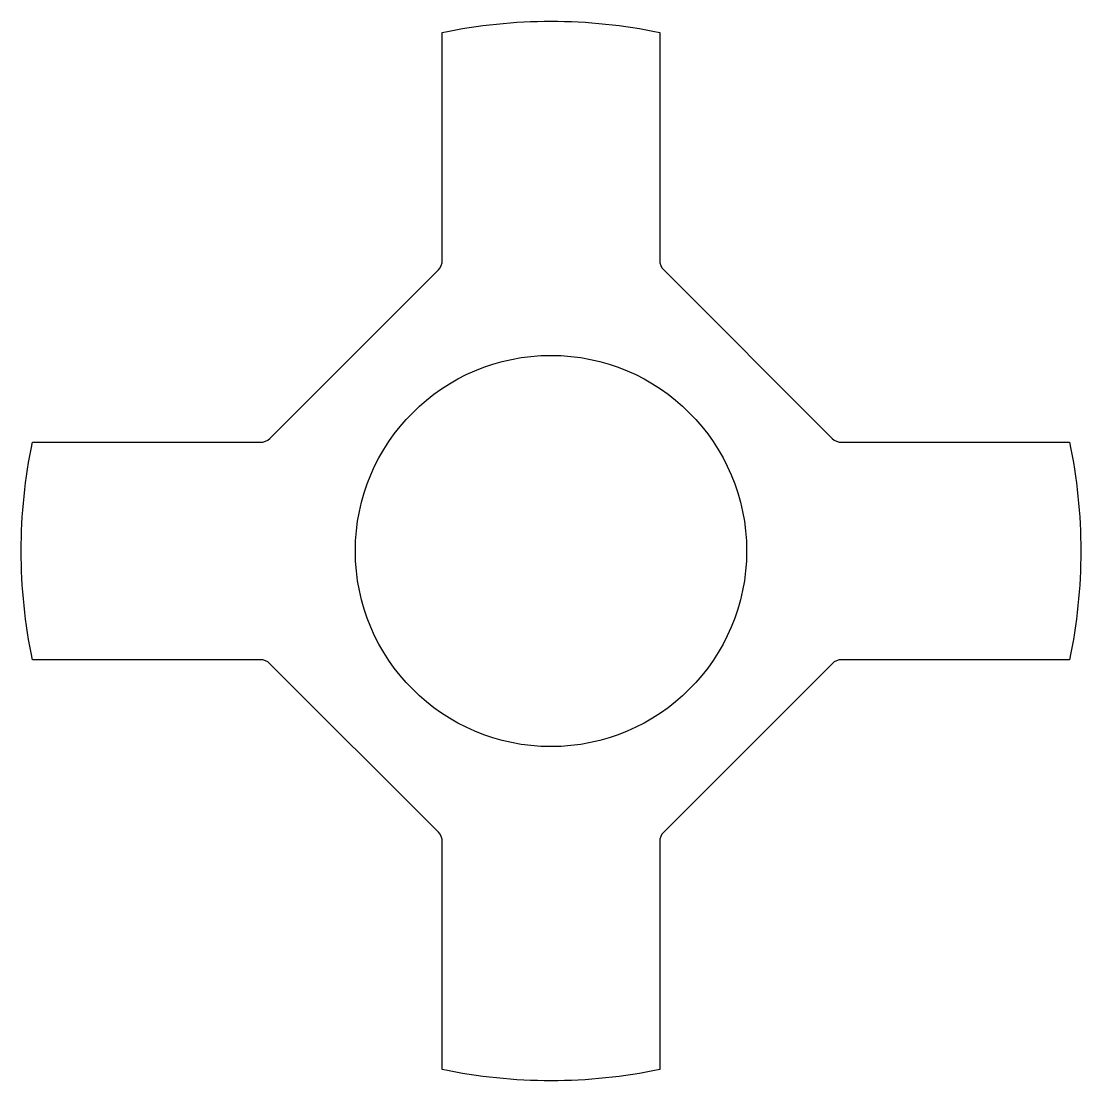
# Model space of a CAD drawing. Extents: x 153.9 to 192.9, y 201.1 to 240.1.
import ezdxf

# ---------------------------------------------------------------- set-up
doc = ezdxf.new("R2010")
doc.units = 0
doc.layers.get('0').update_dxf_attribs({"linetype": 'CONTINUOUS'})

msp = doc.modelspace()

# ---------------------------------------------------------------- linework, layer by layer
msp.add_lwpolyline([(177.527, 210.229, 0.198912), (177.38, 209.875), (177.38, 201.493, -0.103666), (169.38, 201.493), (169.38, 209.875, 0.198912), (169.234, 210.229), (163.031, 216.431, 0.198912), (162.677, 216.578), (154.295, 216.578, -0.103666), (154.295, 224.578), (162.677, 224.578, 0.198912), (163.031, 224.724), (169.234, 230.927, 0.198912), (169.38, 231.281), (169.38, 239.663, -0.103666), (177.38, 239.663), (177.38, 231.281, 0.198912), (177.527, 230.927), (183.729, 224.724, 0.198912), (184.083, 224.578), (192.465, 224.578, -0.103666), (192.465, 216.578), (184.083, 216.578, 0.198912), (183.729, 216.431)], format="xyb", close=True)
msp.add_circle((173.38, 220.578), 7.2)

doc.saveas('drawing.dxf')
